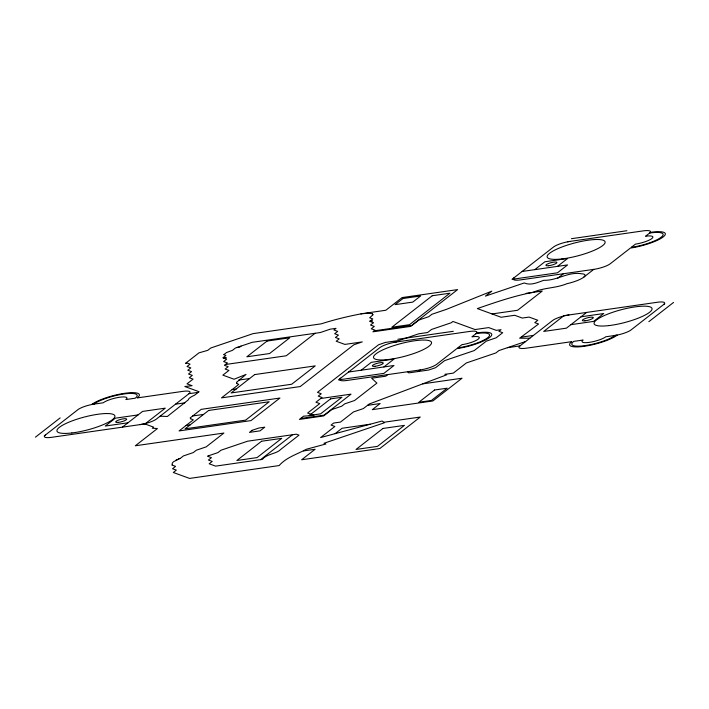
<?xml version="1.0" encoding="UTF-8"?>
<svg xmlns="http://www.w3.org/2000/svg" width="709" height="709" viewBox="0 0 709 709"><rect width="100%" height="100%" fill="white"/><g stroke="black" fill="none" stroke-linecap="round" stroke-linejoin="round"><path stroke-width="1.06" d="M172.322 464.289L172.207 463.172L173.519 461.736L180.52 458.182L183.436 455.922L193.282 452.581L196.313 450.224L206.151 446.883L223.902 433.048L135.322 445.775L157.442 428.537L152.293 428.218L153.667 427.155L144.414 423.769M372.943 314.805L369.681 317.8L372.792 318.935L369.761 321.301L373.546 322.684L370.515 325.041L374.299 326.424L371.268 328.781L375.052 330.164L372.934 331.812L410.786 326.379L418.966 320.007L428.803 316.666L431.834 314.3L446.484 309.337L491.807 291.151L485.426 296.114L524.235 282.953C530.899 285.824 537.537 282.457 543.838 280.294C556.999 280.799 568.29 271.396 581.389 273.754A17.105 3.793 -14.7 0 1 583.826 277.122L583.126 277.644A17.105 3.793 -14.7 0 1 566.854 283.724C555.989 288.306 543.865 287.491 533.071 292.33C514.043 295.875 495.697 302.247 477.334 308.575L501.095 317.251L514.716 315.292L522.285 318.057L529.1 317.083L537.812 320.264L534.781 322.622L538.565 324.004L519.608 338.228L529.853 338.22M35.45 437.152L60.141 417.911M44.286 435.884L77.946 409.642A12.824 2.845 -14.7 0 1 94.35 404.077M122.373 427.155L142.571 411.415L165.277 408.154L145.079 423.893L51.713 437.311A12.824 2.845 -14.7 0 1 45.403 435.007M225.01 358.586L226.242 357.628L223.468 358.027M241.016 346.107L239.704 347.126L236.762 347.552M198.316 392.352L188.984 393.69L156.441 419.054A12.824 2.845 -14.7 0 1 145.744 423.45L140.036 424.62M315.115 333.274L286.241 355.776L225.373 364.523M172.5 464.43L171.8 464.989L175.584 466.371L172.553 468.738L176.337 470.12L173.306 472.478L189.587 478.424L279.133 465.556C286.604 457.199 297.044 454.336 306.297 449.276L325.892 443.994L323.942 443.285L384.393 422.768L382.116 421.013L320.601 437.568L334.852 426.463L331.068 425.081L333.664 423.051L340.48 422.077L353.516 411.92L363.354 408.579L369.194 404.033L446.697 374.804L444.88 374.334L453.308 373.12L466.345 362.964L495.875 352.949L498.906 350.583L525.635 341.508M371.064 321.771L372.367 320.752L370.027 321.088M361.182 370.213L371.277 362.343L393.991 359.082L383.888 366.952M260.566 459.662L292.551 434.741M387.823 374.591L385.767 376.195L371.622 378.225L376.896 383.108L354.553 400.523L344.716 403.855L341.685 406.222L331.839 409.563L323.667 415.935L299.437 419.409L303.594 416.174L314.025 415.385L307.617 413.046L319.732 403.598L315.948 402.216L322.01 397.492L318.226 396.109L321.257 393.752L317.472 392.369L378.553 344.769L385.421 342.429L399.052 340.471L418.735 333.797L427.607 332.521L431.551 329.446L451.234 322.763L452.918 321.452L475.083 329.552L488.705 327.593L496.273 330.359L501.033 329.676L498.914 331.325L502.699 332.707L496.158 337.803L486.321 341.144L474.197 350.592L444.667 360.606L435.574 367.696L428.706 370.027L408.738 372.89L407.515 371.764M534.763 269.642L544.866 261.772L567.581 258.51L557.478 266.38M335.109 433.66L342.03 428.271L370.142 424.23M418.133 371.543L420.198 369.938A12.824 2.845 -14.7 0 0 436.602 364.373L456.8 348.633A25.657 5.681 -14.7 0 0 489.609 337.493A25.657 5.681 -14.7 0 0 476.997 332.884L471.946 336.828A12.824 2.845 -14.7 0 1 478.256 339.124A12.824 2.845 -14.7 0 1 461.851 344.698L457.695 347.933A23.37 5.176 -14.7 0 0 487.588 337.785A23.37 5.176 -14.7 0 0 476.102 333.584M557.655 278.274L563.504 273.718M583.684 277.237L593.779 269.367A12.824 2.845 -14.7 0 0 610.192 263.801L630.39 248.061A25.657 5.681 -14.7 0 0 663.199 236.921A25.657 5.681 -14.7 0 0 650.587 232.313L645.536 236.248A12.824 2.845 -14.7 0 1 651.846 238.552A12.824 2.845 -14.7 0 1 635.432 244.126L631.285 247.361A23.37 5.176 -14.7 0 0 661.178 237.214A23.37 5.176 -14.7 0 0 649.683 233.013M507.387 347.702L520.016 345.886L552.559 320.53A12.824 2.845 -14.7 0 1 568.964 314.964M586.627 312.421L566.429 328.161L543.723 331.431L563.921 315.682L657.287 302.273A12.824 2.845 -14.7 0 1 663.597 304.578M664.714 303.7L631.054 329.933A12.824 2.845 -14.7 0 1 614.65 335.499M648.859 321.673L673.55 302.433M175.628 460.398L176.116 460.123M176.692 459.84L177.241 459.565M177.87 459.29L178.473 459.015M179.147 458.732L179.802 458.457M160.101 416.201L167.359 416.475L188.39 399.77A17.105 3.793 -14.7 0 1 194.541 395.223L199.114 391.731L184.836 386.52L192.086 385.696L187.008 383.844L193.061 379.12L189.276 377.737L192.307 375.38L188.523 373.998L191.554 371.631L187.77 370.249L190.801 367.891L187.016 366.509L190.047 364.142L187.203 363.105L185.528 363.336L198.999 352.834L207.746 350.352L210.777 347.995L253.122 333.62L321.257 323.836C334.036 319.741 347.02 316.586 360.225 314.007L368.467 313.094L372.385 313.777M360.916 313.892L361.741 313.741M571.383 238.703L626.898 230.726M567.448 241.769L643.16 230.886A12.824 2.845 -14.7 0 1 649.462 233.19M522.152 271.458L567.572 264.927L557.469 272.805L512.049 279.328L553.569 246.971A12.824 2.845 -14.7 0 1 569.974 241.406M593.779 269.367L520.601 279.887A12.824 2.845 -14.7 0 1 514.291 277.582M363.123 313.52L385.829 310.258L402.1 297.576L457.615 289.6L411.61 325.458L374.192 330.837M526.087 293.366L542.261 291.044L517.579 310.285L492.046 313.945M397.793 339.274L453.308 331.298M393.867 342.341L469.571 331.457A12.824 2.845 -14.7 0 1 475.872 333.762M581.017 316.799L603.731 313.529L593.637 321.399L570.922 324.669M521.789 337.076L533.487 335.392M238.765 380.077L249.63 378.517M348.562 372.03L393.982 365.498L383.888 373.377L338.459 379.9L379.98 347.543A12.824 2.845 -14.7 0 1 396.384 341.977M232.109 389.596L236.168 389.011M175.513 404.183L184.854 402.845M420.198 369.938L347.011 380.458A12.824 2.845 -14.7 0 1 340.71 378.154M138.078 414.916L115.363 418.177L105.269 426.047L127.983 422.786M192.733 415.953L203.598 414.393M320.707 398.502L351.026 394.151L324.093 415.137L300.589 418.514M422.741 383.861L462.038 378.216L432.862 400.957L372.296 409.66L380.148 403.536L367.492 405.353M186.077 425.471L190.136 424.886M383.755 422.28L420.26 417.034L379.864 448.513L301.635 459.76L315.097 449.267L303.452 450.933M372.393 313.786L372.952 314.778M93.845 404.148A23.37 5.176 -14.7 0 1 123.738 394.009A23.37 5.176 -14.7 0 1 135.233 398.201L125.901 399.548A12.824 2.845 -14.7 0 0 119.591 397.244A12.824 2.845 -14.7 0 0 103.186 402.809L91.824 404.44A25.657 5.681 -14.7 0 1 124.642 393.309A25.657 5.681 -14.7 0 1 137.254 397.917L182.674 391.386A12.824 2.845 -14.7 0 1 188.984 393.69M615.155 335.428A23.37 5.176 -14.7 0 1 585.262 345.575A23.37 5.176 -14.7 0 1 573.767 341.375L583.099 340.036A12.824 2.845 -14.7 0 0 589.409 342.341A12.824 2.845 -14.7 0 0 605.814 336.775L617.176 335.144A25.657 5.681 -14.7 0 1 584.358 346.276A25.657 5.681 -14.7 0 1 571.746 341.667L526.326 348.19A12.824 2.845 -14.7 0 1 520.016 345.886M190.721 418.78L193.309 419.834L179.076 430.93L250.995 420.597L279.94 398.033L201.205 409.35L190.18 417.938L190.721 418.78M236.62 383.445L238.756 384.42L221.492 397.873L300.226 386.556L353.844 344.769L362.281 341.906L344.875 344.406L336.163 341.224L339.194 338.867L335.41 337.484L338.441 335.118L334.657 333.735L337.688 331.378L333.904 329.995L336.013 328.347L330.172 329.189L320.335 332.53L252.2 342.314L235.477 347.986L232.455 350.352L226.322 352.612A17.105 3.793 -14.7 0 1 224.443 354.137L223.636 354.615L225.905 355.448L222.883 357.806L226.658 359.188L223.636 361.555L227.421 362.937L224.39 365.295L228.174 366.677L225.143 369.043L228.927 370.426L222.865 375.141L234.076 379.244L246.041 374.405L236.531 382.319A17.105 3.793 -14.7 0 1 236.62 383.445M267.045 341.064L246.847 356.804L269.562 353.543L289.759 337.794L267.045 341.064M208.65 410.458L185.084 428.821L245.651 420.118L269.216 401.755L208.65 410.458M254.682 374.582L231.116 392.946L291.683 384.243L315.248 365.879L254.682 374.582M402.942 298.524L395.09 304.648L412.753 302.114L420.605 295.99L402.942 298.524M208.145 455.914L207.657 456.295L211.442 457.677L208.411 460.035L212.195 461.417L209.164 463.783L215.589 466.132L262.312 459.414C266.788 453.778 276.944 453.822 280.817 449.329L298.994 435.158L296.353 434.192L247.574 441.202L221.013 450.215L217.982 452.581L208.145 455.914M252.067 430.345L249.471 432.375L260.07 430.85L264.776 427.173L258.936 428.014L252.067 430.345M432.242 295.742L391.847 327.23L409.51 324.687L449.905 293.207L432.242 295.742M261.559 441.246L236.877 460.487L257.066 457.589L281.748 438.348L261.559 441.246M330.554 398.875L309.23 415.492L320.592 413.861L341.915 397.244L330.554 398.875M382.957 428.458L356.033 449.444L377.48 446.36L404.414 425.373L382.957 428.458M434.555 390.012L418.842 402.26L431.462 400.443L447.166 388.204L434.555 390.012M118.288 422.387A5.699 1.267 -14.7 0 0 126.689 419.214A5.699 1.267 -14.7 0 0 118.527 420.065A5.699 1.267 -14.7 0 0 118.288 422.387M71.875 432.96A29.929 6.629 -14.7 0 0 114.92 416.148A29.929 6.629 -14.7 0 0 70.98 421.332A29.929 6.629 -14.7 0 0 71.875 432.96M374.928 366.305A5.699 1.267 -14.7 0 0 383.33 363.132A5.699 1.267 -14.7 0 0 375.167 363.983A5.699 1.267 -14.7 0 0 374.928 366.305M388.497 359.49A29.929 6.629 -14.7 0 0 431.542 342.677A29.929 6.629 -14.7 0 0 387.601 347.853A29.929 6.629 -14.7 0 0 388.497 359.49M548.509 265.733A5.699 1.267 -14.7 0 0 556.919 262.56A5.699 1.267 -14.7 0 0 548.757 263.411A5.699 1.267 -14.7 0 0 548.509 265.733M562.086 258.909A29.929 6.629 -14.7 0 0 605.131 242.106A29.929 6.629 -14.7 0 0 561.191 247.281A29.929 6.629 -14.7 0 0 562.086 258.909M584.943 320.858A5.699 1.267 -14.7 0 0 593.353 317.685A5.699 1.267 -14.7 0 0 585.191 318.536A5.699 1.267 -14.7 0 0 584.943 320.858M609.031 325.582A29.929 6.629 -14.7 0 0 652.067 308.769A29.929 6.629 -14.7 0 0 608.127 313.954A29.929 6.629 -14.7 0 0 609.031 325.582"/></g></svg>
